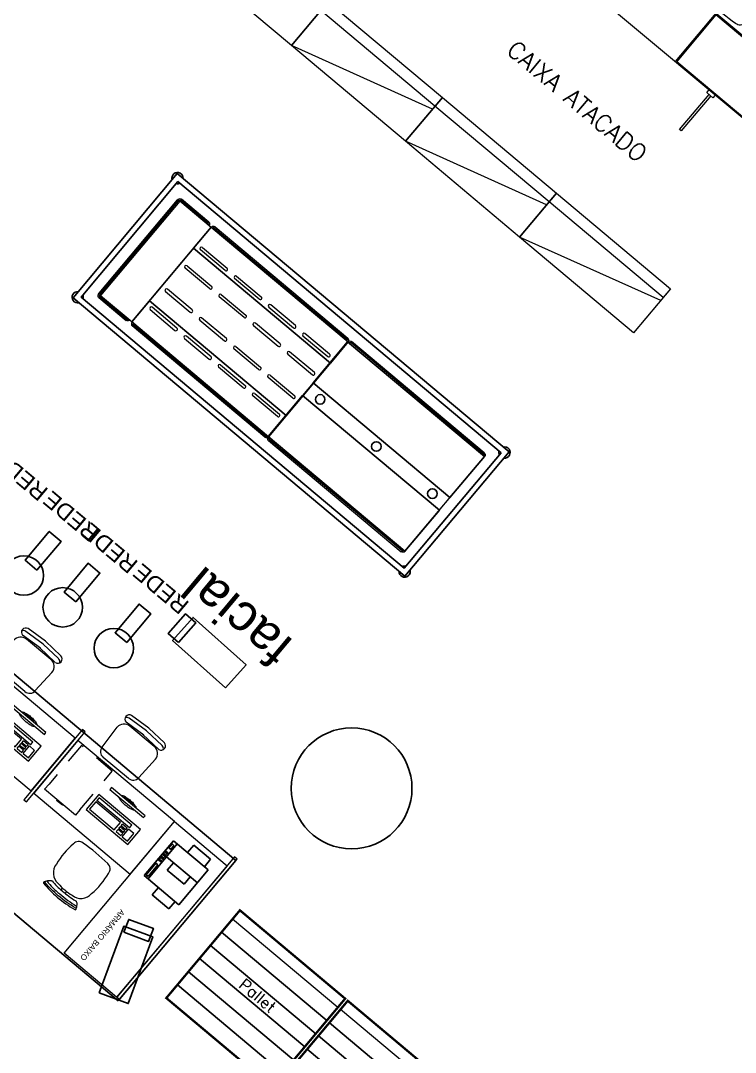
# Model space of a CAD drawing. Header units: metres. Extents: x 822482 to 822767, y 9662202 to 9662512.
# Drawn here: x 822613.77 to 822620.02, y 9662404.84 to 9662413.84 of the extents above; entities that cross this region are included whole.
import ezdxf
from ezdxf.enums import TextEntityAlignment as Align

# ---------------------------------------------------------------- set-up
doc = ezdxf.new("R2010")
doc.units = ezdxf.units.M
doc.linetypes.add('ACAD_ISO03W100', pattern=[33, 18, -15])
doc.linetypes.add('DASHED', pattern=[19.05, 12.7, -6.35])
for name, color, linetype in [('#ARQ_INOX', 8, 'Continuous'), ('#ARQ_TEXTO', 8, 'Continuous'), ('20006_ARQ_1000_3PV$0$ARQ-SAN', 9, 'Continuous'), ('_LAYOUT - JK', 250, 'Continuous'), ('ARQ-TEXTO3', 7, 'Continuous'), ('ARQ_NE_EQUIPAMENTOS', 7, 'Continuous'), ('ARQ_NE_PROJECAO', 8, 'Continuous')]:
    doc.layers.add(name, color=color, linetype=linetype)
for name, color, linetype, lineweight in [('#ARQ_MOB', 250, 'Continuous', 0), ('20006_ARQ_1400_3PV$0$ELETRICA', 130, 'Continuous', 0), ('ARQ_NE_ESTRUTURA INOX', 251, 'Continuous', 0), ('ARQ_NE_MOBILIÁRIOS', 251, 'Continuous', 0), ('ARQ_NE_PORTAPALLETS', 251, 'Continuous', 0)]:
    doc.layers.add(name, color=color, linetype=linetype, lineweight=lineweight)
doc.layers.add('ARQ_NE_COTAS', color=7, linetype='Continuous', true_color=0x000000)
doc.styles.add('Arial', font='arial.ttf', dxfattribs={"height": 0.6})
doc.styles.add('ROMANS', font='romans', dxfattribs={"height": 0.2})
doc.styles.get("Standard").update_dxf_attribs({"font": 'arial.ttf'})

# ---------------------------------------------------------------- blocks, each defined once
blk = doc.blocks.new('VDDIM_DEFAULT')
at = {"linetype": 'Continuous', "lineweight": -2, "extrusion": (0, 0, -1)}
blk.add_hatch(color=0, dxfattribs=at).paths.add_polyline_path([(0, 0), (1, -0.1665), (1, 0.1665)])
blk = doc.blocks.new('20006_ARQ_1400_3PV$0$CADEIRA')
for p, q in [((-1114.1724, -321.1704), (-1114.1724, -321.1498)), ((-1114.1252, -321.1705), (-1114.1253, -321.1498))]:
    blk.add_line(p, q)
blk.add_lwpolyline([(-1114.2288, -321.1433, -0.414214), (-1114.3489, -321.0233, -0.089611), (-1114.3489, -320.7933, -0.414214), (-1114.2889, -320.7333, -0.04626), (-1114.0089, -320.7333, -0.414214), (-1113.9489, -320.7933, -0.089611), (-1113.9489, -321.0233, -0.414214), (-1114.0688, -321.1433, -0.088566)], format="xyb", close=True)
for points in [[(-1113.9702, -321.2095, 0.271734), (-1113.9786, -321.1909, -0.053337), (-1114.1381, -321.2054, -0.047695), (-1114.3191, -321.191, 0.271734), (-1114.3275, -321.2096)], [(-1113.9786, -321.1909, 0.189609), (-1114.0056, -321.1637, 0.221082), (-1114.0137, -321.1614, -0.044762), (-1114.1373, -321.1704), (-1114.1404, -321.1704, -0.038554), (-1114.284, -321.1614, 0.221082), (-1114.2921, -321.1637, 0.189609), (-1114.3191, -321.191)], [(-1114.1386, -321.2246, 0.053278), (-1113.9729, -321.2097, -1.041839), (-1113.9701, -321.2244, -0.05325), (-1114.1388, -321.2396, -0.047646), (-1114.3276, -321.2245, -1.041839), (-1114.3248, -321.2097, 0.047578), (-1114.1391, -321.2246)]]:
    blk.add_lwpolyline(points, format="xyb")
blk = doc.blocks.new('lixeira esxritorio')
at = {"layer": '20006_ARQ_1000_3PV$0$ARQ-SAN'}
for radius in [12, 11.29]:
    blk.add_circle((59684, -4692), radius, dxfattribs=at)
blk = doc.blocks.new('CAIXA')
at = {"layer": 'ARQ_NE_MOBILIÁRIOS', "transparency": 33554687}
for points in [[(723.4219, -107.8693), (723.4459, -107.8853), (723.4565, -107.8693), (723.464, -107.8619), (723.4714, -107.8545), (723.4541, -107.8371)], [(723.4219, -108.3009), (723.4459, -108.3168), (723.4565, -108.3009), (723.464, -108.2934), (723.4714, -108.286), (723.4541, -108.2687)]]:
    blk.add_hatch(color=256, dxfattribs=at).paths.add_polyline_path(points)
for p, q in [((723.1225, -107.5458), (725.6425, -107.5458)), ((724.2324, -108.0958), (724.2324, -107.5458)), ((724.8824, -108.5958), (724.8824, -107.5458)), ((723.0825, -108.0558), (723.0825, -107.5858)), ((725.6825, -108.5558), (725.6825, -107.5858)), ((723.413, -108.0708), (723.4845, -108.0708)), ((723.4487, -108.035), (723.4487, -108.1065)), ((723.1225, -108.0958), (724.8824, -108.0958)), ((723.2764, -108.0958), (723.2764, -108.558)), ((723.8824, -108.0958), (723.8824, -108.5958)), ((723.3142, -108.5958), (723.8824, -108.5958)), ((723.3142, -108.5958), (723.8824, -108.5958)), ((725.6425, -108.5958), (724.8824, -108.5958))]:
    blk.add_line(p, q, dxfattribs=at)
for points in [[(723.803, -107.5158), (723.803, -107.1158), (723.822, -107.1158), (723.822, -107.5158)], [(725.5792, -107.6446), (725.3061, -107.6446)], [(725.5792, -108.5139), (725.3061, -108.5139)]]:
    blk.add_lwpolyline(points, dxfattribs=at)
for points in [[(723.7775, -107.5458), (723.7775, -107.5158), (723.8475, -107.5158), (723.8475, -107.5458)], [(724.2224, -107.5558), (723.1225, -107.5558), (723.1225, -108.0858), (724.2224, -108.0858)], [(723.3987, -107.7708), (723.4987, -107.7708), (723.4987, -108.3708), (723.3987, -108.3708)], [(723.4269, -107.8099), (723.412, -107.8248), (723.4392, -107.852), (723.4219, -107.8693), (723.4813, -107.9089), (723.4565, -107.8693), (723.4714, -107.8545)], [(723.4269, -108.2415), (723.412, -108.2563), (723.4392, -108.2835), (723.4219, -108.3009), (723.4813, -108.3404), (723.4565, -108.3009), (723.4714, -108.286)]]:
    blk.add_lwpolyline(points, close=True, dxfattribs=at)
for centre, radius, start, end in [((723.1225, -107.5858), 0.04, 90, 180), ((725.6425, -107.5858), 0.04, 0, 90), ((723.1225, -108.0558), 0.04, 180, 270), ((723.3142, -108.558), 0.0378, 180, 270), ((725.6425, -108.5558), 0.04, 270, 0)]:
    blk.add_arc(centre, radius, start, end, dxfattribs=at)
at = {"layer": 'ARQ_NE_MOBILIÁRIOS', "transparency": 33554687, "xscale": -0.06000000022351753, "yscale": 0.06000000022351753, "zscale": 0.01000000003725292, "rotation": 180}
for p in [(725.6392, -107.6446), (725.6392, -108.5139)]:
    blk.add_blockref('VDDIM_DEFAULT', p, dxfattribs=at)
at = {"layer": 'ARQ_NE_MOBILIÁRIOS', "transparency": 33554687, "rotation": 0.02459345063217278}
blk.add_blockref('20006_ARQ_1400_3PV$0$CADEIRA', (1838.1939, 213.0724), dxfattribs=at)
at = {"layer": 'ARQ_NE_MOBILIÁRIOS', "transparency": 33554687, "xscale": -0.01, "yscale": 0.01, "zscale": 0.01}
blk.add_blockref('lixeira esxritorio', (1321.4608, -61.4157), dxfattribs=at)
at = {"layer": 'ARQ_NE_MOBILIÁRIOS', "transparency": 33554687, "insert": (724.6283, -108.5529), "char_height": 0.1, "width": 3.46, "attachment_point": 5, "style": 'Arial'}
blk.add_mtext('lixeira', dxfattribs=at)
blk = doc.blocks.new('Pallet')
at = {"layer": '20006_ARQ_1400_3PV$0$ELETRICA', "true_color": 0xe3e3e3}
h = blk.add_hatch(dxfattribs=at)
h.set_pattern_fill('ANGLE', color=254, scale=100, angle=270)
h.set_pattern_definition([(270, (-6260213.56, 2250736.6), (698.5, -1e-13), [508, -190.5]), (0, (-6260213.56, 2250736.6), (2e-13, 698.5), [508, -190.5])])
h.paths.add_polyline_path([(38752, -4411.69), (38752, -4291.68), (38632, -4291.68), (38632, -4411.69)])
at = {"layer": '#ARQ_MOB', "transparency": 33554687, "const_width": 2}
blk.add_lwpolyline([(38575.33, -4328.34), (38455.33, -4328.34), (38455.33, -4428.34), (38575.33, -4428.34)], close=True, dxfattribs=at)
for points in [[(38575.33, -4328.34), (38455.33, -4328.34), (38455.33, -4328.34), (38575.33, -4328.34), (38575.33, -4330.83)], [(38575.33, -4338.33), (38455.33, -4338.33), (38455.33, -4353.33), (38575.33, -4353.33), (38575.33, -4338.33)], [(38575.33, -4353.33), (38455.33, -4353.33), (38455.33, -4368.33), (38575.33, -4368.33), (38575.33, -4353.33)], [(38575.33, -4368.33), (38455.33, -4368.33), (38455.33, -4383.33), (38575.33, -4383.33), (38575.33, -4368.33)], [(38575.33, -4383.32), (38455.33, -4383.32), (38455.33, -4398.32), (38575.33, -4398.32), (38575.33, -4383.32)], [(38575.33, -4398.32), (38455.33, -4398.32), (38455.33, -4413.32), (38575.33, -4413.32), (38575.33, -4398.32)], [(38575.33, -4413.31), (38455.33, -4413.31), (38455.33, -4428.31), (38575.33, -4428.31), (38575.33, -4413.31)]]:
    blk.add_lwpolyline(points)
at = {"layer": '#ARQ_TEXTO', "insert": (38515, -4375.5), "char_height": 10, "width": 346, "attachment_point": 5, "style": 'ROMANS'}
blk.add_mtext('Pallet', dxfattribs=at)
blk = doc.blocks.new('bloco gandula eletro')
at = {"layer": '#ARQ_INOX', "color": 254, "true_color": 0xddb3d4}
for points in [[(61763.34, -4181.11), (61763.34, -4559.36), (61904.89, -4559.36), (61904.89, -4181.11)], [(61768.34, -4186.11), (61768.34, -4554.36), (61899.89, -4554.36), (61899.89, -4186.11)]]:
    blk.add_lwpolyline(points, close=True, dxfattribs=at)
for centre, start, end in [((61766.27, -4183.87), 34.1533, 233.35709), ((61901.96, -4183.87), 306.64291, 145.8467), ((61766.27, -4183.87), 294.91821, 332.82299), ((61901.96, -4183.87), 207.17701, 245.08179), ((61766.27, -4556.61), 126.64291, 325.8467), ((61766.27, -4556.61), 27.17701, 65.08179), ((61901.96, -4556.61), 114.91821, 152.82299), ((61901.96, -4556.61), 214.1533, 53.35709)]:
    blk.add_arc(centre, 4.91, start, end, dxfattribs=at)
blk = doc.blocks.new('20006_ARQ_1400_3PV$0$SE015')
at = {"linetype": 'Continuous', "lineweight": 15, "ltscale": 400}
for p, q in [((-9925.7853, -9690.4806), (-9925.7853, -9690.2185)), ((-9925.7753, -9690.2185), (-9925.7853, -9690.2185)), ((-9925.7653, -9690.2185), (-9925.7753, -9690.2185)), ((-9925.7753, -9690.4806), (-9925.7753, -9690.2185)), ((-9924.8653, -9690.2185), (-9924.8553, -9690.2185)), ((-9924.8553, -9690.2185), (-9924.8453, -9690.2185)), ((-9924.8553, -9690.2185), (-9924.8553, -9690.4806)), ((-9924.8453, -9690.2185), (-9924.8453, -9690.4806)), ((-9925.7753, -9690.4806), (-9925.7853, -9690.4806)), ((-9925.7653, -9690.4806), (-9925.7753, -9690.4806)), ((-9925.7604, -9690.4806), (-9925.7604, -9690.4906)), ((-9924.8702, -9690.4806), (-9924.8702, -9690.4906)), ((-9924.8653, -9690.4806), (-9924.8553, -9690.4806)), ((-9924.8553, -9690.4806), (-9924.8453, -9690.4806)), ((-9925.7604, -9690.4906), (-9925.7604, -9690.5006)), ((-9924.8702, -9690.4906), (-9925.7604, -9690.4906)), ((-9924.8702, -9690.5006), (-9925.7604, -9690.5006)), ((-9924.8702, -9690.4906), (-9924.8702, -9690.5006))]:
    blk.add_line(p, q, dxfattribs=at)
blk.add_lwpolyline([(-9925.7653, -9690.1806), (-9924.8653, -9690.1806), (-9924.8653, -9690.4806), (-9925.7653, -9690.4806)], close=True, dxfattribs=at)
for centre, radius, start, end in [((-9925.7608, -9690.2238), 0.0251, 100.34009, 167.88407), ((-9925.7602, -9690.2257), 0.0167, 107.67794, 154.5404), ((-9924.8698, -9690.2238), 0.0251, 12.11601, 79.65993), ((-9924.8704, -9690.2257), 0.0167, 25.45974, 72.32211), ((-9925.7611, -9690.476), 0.0247, 190.89574, 271.51276), ((-9925.761, -9690.4755), 0.0152, 199.90414, 272.28584), ((-9924.8695, -9690.476), 0.0247, 268.48723, 349.10419), ((-9924.8696, -9690.4755), 0.0152, 267.71415, 340.09575)]:
    blk.add_arc(centre, radius, start, end, dxfattribs=at)
blk = doc.blocks.new('20006_ARQ_1400_3PV$0$SE014')
at = {"linetype": 'Continuous', "lineweight": 15, "ltscale": 50}
for p, q in [((-9921.0765, -9690.4422), (-9921.0765, -9690.4522)), ((-9921.0765, -9690.4422), (-9919.8167, -9690.4422)), ((-9921.0765, -9690.4522), (-9921.0765, -9690.4622)), ((-9921.0765, -9690.4522), (-9919.8167, -9690.4522)), ((-9919.8167, -9690.4422), (-9919.8167, -9690.4522)), ((-9919.8167, -9690.4522), (-9919.8167, -9690.4622)), ((-9921.0765, -9691.3622), (-9921.0765, -9691.3722)), ((-9921.0765, -9691.3722), (-9921.0765, -9691.3822)), ((-9919.8167, -9691.3722), (-9921.0765, -9691.3722)), ((-9919.8167, -9691.3622), (-9919.8167, -9691.3722)), ((-9919.8167, -9691.3722), (-9919.8167, -9691.3822)), ((-9919.8167, -9691.3822), (-9921.0765, -9691.3822))]:
    blk.add_line(p, q, dxfattribs=at)
at = {"ltscale": 0.02}
for points in [[(-9921.0953, -9690.8522), (-9919.7955, -9690.8522), (-9919.7955, -9690.4622), (-9921.0953, -9690.4622)], [(-9921.0953, -9690.9722), (-9919.7955, -9690.9722), (-9919.7955, -9691.3622), (-9921.0953, -9691.3622)]]:
    blk.add_lwpolyline(points, close=True, dxfattribs=at)
at = {"linetype": 'Continuous', "lineweight": 15, "ltscale": 50}
blk.add_lwpolyline([(-9921.0953, -9690.4622), (-9919.7955, -9690.4622), (-9919.7955, -9691.3622), (-9921.0953, -9691.3622)], close=True, dxfattribs=at)
for centre in [(-9920.9789, -9690.9122), (-9920.4454, -9690.9122), (-9919.9119, -9690.9122)]:
    blk.add_circle(centre, 0.035)
for centre, radius, start, end in [((-9921.0765, -9690.4622), 0.02, 90, 180), ((-9921.0765, -9690.4622), 0.01, 90, 180), ((-9919.8167, -9690.4622), 0.02, 0, 90), ((-9919.8167, -9690.4622), 0.01, 0, 90), ((-9921.0765, -9691.3622), 0.02, 180, 270), ((-9921.0765, -9691.3622), 0.01, 180, 270), ((-9919.8167, -9691.3622), 0.02, 270, 0), ((-9919.8167, -9691.3622), 0.01, 270, 0)]:
    blk.add_arc(centre, radius, start, end, dxfattribs=at)
blk = doc.blocks.new('20006_ARQ_1400_3PV$0$SE008')
at = {"linetype": 'Continuous', "lineweight": 15, "ltscale": 50}
for p, q in [((-9920.9262, -9688.8387), (-9920.9262, -9688.8487)), ((-9920.9262, -9688.8387), (-9919.6664, -9688.8387)), ((-9920.9262, -9688.8487), (-9920.9262, -9688.8587)), ((-9920.9262, -9688.8487), (-9919.6664, -9688.8487)), ((-9919.6664, -9688.8387), (-9919.6664, -9688.8487)), ((-9919.6664, -9688.8487), (-9919.6664, -9688.8587)), ((-9920.9, -9689.0133), (-9920.6651, -9689.0133)), ((-9920.6651, -9689.0353), (-9920.9, -9689.0353)), ((-9920.5751, -9689.0133), (-9920.3401, -9689.0133)), ((-9920.3401, -9689.0353), (-9920.5751, -9689.0353)), ((-9920.0152, -9689.0133), (-9920.2501, -9689.0133)), ((-9920.2501, -9689.0353), (-9920.0152, -9689.0353)), ((-9919.6902, -9689.0133), (-9919.9252, -9689.0133)), ((-9919.9252, -9689.0353), (-9919.6902, -9689.0353)), ((-9920.9, -9689.1867), (-9920.6651, -9689.1867)), ((-9920.5751, -9689.1867), (-9920.3401, -9689.1867)), ((-9920.0152, -9689.1867), (-9920.2501, -9689.1867)), ((-9919.6902, -9689.1867), (-9919.9252, -9689.1867)), ((-9920.6651, -9689.2087), (-9920.9, -9689.2087)), ((-9920.3401, -9689.2087), (-9920.5751, -9689.2087)), ((-9920.2501, -9689.2087), (-9920.0152, -9689.2087)), ((-9919.9252, -9689.2087), (-9919.6902, -9689.2087)), ((-9920.6651, -9689.4087), (-9920.9, -9689.4087)), ((-9920.3401, -9689.4087), (-9920.5751, -9689.4087)), ((-9920.2501, -9689.4087), (-9920.0152, -9689.4087)), ((-9919.9252, -9689.4087), (-9919.6902, -9689.4087)), ((-9920.9, -9689.4307), (-9920.6651, -9689.4307)), ((-9920.5751, -9689.4307), (-9920.3401, -9689.4307)), ((-9920.0152, -9689.4307), (-9920.2501, -9689.4307)), ((-9919.6902, -9689.4307), (-9919.9252, -9689.4307)), ((-9920.6651, -9689.5821), (-9920.9, -9689.5821)), ((-9920.9, -9689.6041), (-9920.6651, -9689.6041)), ((-9920.3401, -9689.5821), (-9920.5751, -9689.5821)), ((-9920.5751, -9689.6041), (-9920.3401, -9689.6041)), ((-9920.2501, -9689.5821), (-9920.0152, -9689.5821)), ((-9920.0152, -9689.6041), (-9920.2501, -9689.6041)), ((-9919.9252, -9689.5821), (-9919.6902, -9689.5821)), ((-9919.6902, -9689.6041), (-9919.9252, -9689.6041)), ((-9920.9262, -9689.7587), (-9920.9262, -9689.7687)), ((-9920.9262, -9689.7687), (-9920.9262, -9689.7787)), ((-9919.6664, -9689.7687), (-9920.9262, -9689.7687)), ((-9919.6664, -9689.7787), (-9920.9262, -9689.7787)), ((-9919.6664, -9689.7587), (-9919.6664, -9689.7687)), ((-9919.6664, -9689.7687), (-9919.6664, -9689.7787))]:
    blk.add_line(p, q, dxfattribs=at)
at = {"ltscale": 0.02}
for points in [[(-9920.945, -9688.8587), (-9919.6452, -9688.8587), (-9919.6452, -9689.0587), (-9920.945, -9689.0587)], [(-9920.945, -9689.5587), (-9919.6452, -9689.5587), (-9919.6452, -9689.7587), (-9920.945, -9689.7587)]]:
    blk.add_lwpolyline(points, close=True, dxfattribs=at)
at = {"linetype": 'Continuous', "lineweight": 15, "ltscale": 50}
blk.add_lwpolyline([(-9920.945, -9688.8587), (-9919.6452, -9688.8587), (-9919.6452, -9689.7587), (-9920.945, -9689.7587)], close=True, dxfattribs=at)
for centre, radius, start, end in [((-9920.9262, -9688.8587), 0.02, 90, 180), ((-9920.9262, -9688.8587), 0.01, 90, 180), ((-9919.6664, -9688.8587), 0.02, 0, 90), ((-9919.6664, -9688.8587), 0.01, 0, 90), ((-9920.9, -9689.0243), 0.011, 90, 270), ((-9920.6651, -9689.0243), 0.011, 270, 90), ((-9920.5751, -9689.0243), 0.011, 90, 270), ((-9920.3401, -9689.0243), 0.011, 270, 90), ((-9920.2501, -9689.0243), 0.011, 90, 270), ((-9920.0152, -9689.0243), 0.011, 270, 90), ((-9919.9252, -9689.0243), 0.011, 90, 270), ((-9919.6902, -9689.0243), 0.011, 270, 90), ((-9920.9, -9689.1977), 0.011, 90, 270), ((-9920.6651, -9689.1977), 0.011, 270, 90), ((-9920.5751, -9689.1977), 0.011, 90, 270), ((-9920.3401, -9689.1977), 0.011, 270, 90), ((-9920.2501, -9689.1977), 0.011, 90, 270), ((-9920.0152, -9689.1977), 0.011, 270, 90), ((-9919.9252, -9689.1977), 0.011, 90, 270), ((-9919.6902, -9689.1977), 0.011, 270, 90), ((-9920.9, -9689.4197), 0.011, 90, 270), ((-9920.6651, -9689.4197), 0.011, 270, 90), ((-9920.5751, -9689.4197), 0.011, 90, 270), ((-9920.3401, -9689.4197), 0.011, 270, 90), ((-9920.2501, -9689.4197), 0.011, 90, 270), ((-9920.0152, -9689.4197), 0.011, 270, 90), ((-9919.9252, -9689.4197), 0.011, 90, 270), ((-9919.6902, -9689.4197), 0.011, 270, 90), ((-9920.9, -9689.5931), 0.011, 90, 270), ((-9920.6651, -9689.5931), 0.011, 270, 90), ((-9920.5751, -9689.5931), 0.011, 90, 270), ((-9920.3401, -9689.5931), 0.011, 270, 90), ((-9920.2501, -9689.5931), 0.011, 90, 270), ((-9920.0152, -9689.5931), 0.011, 270, 90), ((-9919.9252, -9689.5931), 0.011, 90, 270), ((-9919.6902, -9689.5931), 0.011, 270, 90), ((-9920.9262, -9689.7587), 0.02, 180, 270), ((-9920.9262, -9689.7587), 0.01, 180, 270), ((-9919.6664, -9689.7587), 0.02, 270, 0), ((-9919.6664, -9689.7587), 0.01, 270, 0)]:
    blk.add_arc(centre, radius, start, end, dxfattribs=at)
blk = doc.blocks.new('Gond_40_130')
blk.add_line((1.3, -0.1323), (0, -0.5))
for points in [[(1.3, -0.5), (0, -0.5), (0, 0), (1.3, 0)], [(1.3, -0.1), (0, -0.1), (0, 0), (1.3, 0)]]:
    blk.add_lwpolyline(points, close=True)
blk = doc.blocks.new('20006_ARQ_1400_3PV$0$20006_ARQ_1400_3PV$0$A$C39E87E19')
at = {"color": 0}
for p, q in [((0.0756, 0.4515), (0.3636, 0.4515)), ((0.0014, 0.1715), (0.0116, 0.3875)), ((0.4276, 0.3875), (0.4378, 0.1715)), ((0.0814, 0.0915), (0.3578, 0.0915)), ((0.0339, 0.0866), (0.2244, 0.0749)), ((0.0339, 0.0426), (0.2192, 0.0311)), ((0.0339, 0.0115), (0.2192, 0)), ((0.2139, 0.0749), (0.4061, 0.0866)), ((0.2192, 0.0311), (0.4061, 0.0426)), ((0.2192, 0), (0.4061, 0.0115))]:
    blk.add_line(p, q, dxfattribs=at)
for centre, radius, start, end in [((0.0756, 0.3875), 0.064, 90.00007, 180.00007), ((0.3636, 0.3875), 0.064, 0.00007, 90.00007), ((0.0814, 0.1715), 0.08, 179.99993, 269.99993), ((0.3578, 0.1715), 0.08, 270.00007, 0.00007), ((0.0378, 0.0491), 0.0378, 97.13863, 262.86137), ((0.0361, 0.0787), 0.0362, 203.92784, 265.23617), ((0.4014, 0.0491), 0.0378, 277.13863, 82.86137), ((0.4031, 0.0787), 0.0362, 274.76383, 336.07216)]:
    blk.add_arc(centre, radius, start, end, dxfattribs=at)
blk = doc.blocks.new('A$C05492AE6')
for p, q in [((0.638, -0.134), (0.468, -0.134)), ((0.468, -0.134), (0.468, -0.519)), ((0.638, -0.045), (0.638, -0.845)), ((1.438, -0.045), (0.638, -0.045)), ((0.934, -0.045), (0.934, -0.756)), ((1.438, -0.845), (1.438, -0.045)), ((1.438, -0.134), (1.608, -0.134)), ((1.608, -0.134), (1.608, -0.519)), ((0.934, -0.208), (1.105, -0.208)), ((1.105, -0.208), (1.105, -0.593)), ((0.468, -0.519), (0.638, -0.519)), ((1.608, -0.519), (1.438, -0.519)), ((1.105, -0.593), (0.934, -0.593)), ((0.638, -0.756), (1.438, -0.756)), ((0.638, -0.845), (1.438, -0.845)), ((0.697, -0.782), (0.697, -0.827)), ((0.786, -0.782), (0.697, -0.782)), ((0.697, -0.827), (0.786, -0.827)), ((0.786, -0.827), (0.786, -0.782)), ((0.86, -0.775), (0.86, -0.797)), ((0.89, -0.775), (0.86, -0.775)), ((0.86, -0.797), (0.89, -0.797)), ((0.86, -0.804), (0.86, -0.827)), ((0.89, -0.804), (0.86, -0.804)), ((0.86, -0.827), (0.89, -0.827)), ((0.89, -0.797), (0.89, -0.775)), ((0.89, -0.827), (0.89, -0.804)), ((0.919, -0.775), (0.919, -0.797)), ((0.949, -0.775), (0.919, -0.775)), ((0.919, -0.797), (0.949, -0.797)), ((0.949, -0.804), (0.919, -0.804)), ((0.919, -0.804), (0.919, -0.827)), ((0.919, -0.827), (0.949, -0.827)), ((0.949, -0.797), (0.949, -0.775)), ((0.949, -0.827), (0.949, -0.804)), ((0.979, -0.775), (0.979, -0.797)), ((1.008, -0.775), (0.979, -0.775)), ((0.979, -0.797), (1.008, -0.797)), ((1.008, -0.804), (0.979, -0.804)), ((0.979, -0.804), (0.979, -0.827)), ((0.979, -0.827), (1.008, -0.827)), ((1.008, -0.797), (1.008, -0.775)), ((1.008, -0.827), (1.008, -0.804)), ((1.038, -0.775), (1.038, -0.797)), ((1.068, -0.775), (1.038, -0.775)), ((1.038, -0.797), (1.068, -0.797)), ((1.068, -0.804), (1.038, -0.804)), ((1.038, -0.804), (1.038, -0.827)), ((1.038, -0.827), (1.068, -0.827)), ((1.068, -0.797), (1.068, -0.775)), ((1.068, -0.827), (1.068, -0.804)), ((1.142, -0.782), (1.142, -0.827)), ((1.408, -0.782), (1.142, -0.782)), ((1.142, -0.827), (1.408, -0.827)), ((1.408, -0.827), (1.408, -0.782))]:
    blk.add_line(p, q)
blk = doc.blocks.new('*U329')
at = {"color": 253}
for p, q in [((0.2641, -0.2636), (0.6364, -0.2636)), ((0.2641, -0.2938), (0.2641, -0.2636)), ((0.6364, -0.2636), (0.6364, -0.2938)), ((0.2038, -0.3089), (0.2641, -0.3089)), ((0.2038, -0.3944), (0.2038, -0.3089)), ((0.2641, -0.2938), (0.6364, -0.2938)), ((0.2641, -0.3944), (0.2641, -0.3089)), ((0.2792, -0.3089), (0.3327, -0.3089)), ((0.2792, -0.329), (0.2792, -0.3089)), ((0.2792, -0.329), (0.3327, -0.329)), ((0.2792, -0.3391), (0.3327, -0.3391)), ((0.2792, -0.3592), (0.2792, -0.3391)), ((0.2792, -0.3592), (0.3327, -0.3592)), ((0.3327, -0.329), (0.3327, -0.3089)), ((0.3327, -0.3592), (0.3327, -0.3391)), ((0.3554, -0.3089), (0.6364, -0.3089)), ((0.3554, -0.3944), (0.3554, -0.3089)), ((0.6364, -0.3089), (0.6364, -0.3944)), ((0.2641, -0.3944), (0.2038, -0.3944)), ((0.2792, -0.3693), (0.3327, -0.3693)), ((0.2792, -0.3944), (0.2792, -0.3693)), ((0.3327, -0.3944), (0.2792, -0.3944)), ((0.3327, -0.3944), (0.3327, -0.3693)), ((0.6364, -0.3944), (0.3554, -0.3944)), ((0.3265, -1.0936), (0.3265, -1.073)), ((0.3737, -1.0936), (0.3737, -1.073))]:
    blk.add_line(p, q, dxfattribs=at)
at = {"color": 0}
for points in [[(1.1, -0.6), (0, -0.6), (0, 0), (1.1, 0)], [(0.6113, -0.1465), (0.2288, -0.1465), (0.2288, -0.1263), (0.6113, -0.1263)], [(0.6566, -0.4146), (0.1836, -0.4146), (0.1836, -0.2435), (0.6566, -0.2435)]]:
    blk.add_lwpolyline(points, close=True, dxfattribs=at)
at = {"color": 253}
for points in [[(0.514, -0.1263, 0.078588), (0.4908, -0.1151, 0.04214), (0.4611, -0.1088, 0.031045), (0.4201, -0.1063, 0.031045), (0.379, -0.1088, 0.04214), (0.3494, -0.1151, 0.078588), (0.3262, -0.1263, 0.239952)], [(0.3262, -0.1465, 0.078588), (0.3494, -0.1577, 0.04214), (0.379, -0.164, 0.031045), (0.4201, -0.1665, 0.031045), (0.4611, -0.164, 0.04214), (0.4908, -0.1577, 0.078588), (0.514, -0.1465, 0.239952)], [(0.5287, -1.1327, 0.271734), (0.5203, -1.1141, -0.053337), (0.3608, -1.1285, -0.047695), (0.1798, -1.1142, 0.271734), (0.1714, -1.1328)], [(0.5203, -1.1141, 0.189609), (0.4933, -1.0869, 0.221082), (0.4852, -1.0846, -0.044762), (0.3616, -1.0936), (0.3585, -1.0936, -0.038554), (0.2149, -1.0846, 0.221082), (0.2068, -1.0869, 0.189609), (0.1798, -1.1142)]]:
    blk.add_lwpolyline(points, format="xyb", dxfattribs=at)
blk.add_lwpolyline([(0.3701, -0.1263), (0.3701, -0.1163), (0.4701, -0.1163), (0.4701, -0.1263)], dxfattribs=at)
at = {"color": 0}
blk.add_lwpolyline([(0.2701, -1.0665, -0.414214), (0.15, -0.9465, -0.089611), (0.15, -0.7165, -0.414214), (0.21, -0.6565, -0.04626), (0.49, -0.6565, -0.414214), (0.55, -0.7164, -0.089611), (0.55, -0.9464, -0.414214), (0.4301, -1.0665, -0.088566)], format="xyb", close=True, dxfattribs=at)
blk.add_lwpolyline([(0.3603, -1.1478, 0.053278), (0.526, -1.1328, -1.041839), (0.5288, -1.1476, -0.05325), (0.3601, -1.1628, -0.047646), (0.1713, -1.1476, -1.041839), (0.1741, -1.1329, 0.047578), (0.3598, -1.1478)], format="xyb", dxfattribs=at)
blk = doc.blocks.new('gaveteiro volante')
at = {"layer": '#ARQ_MOB', "color": 253, "transparency": 33554687}
for p, q in [((60398, -4801), (60398, -4795)), ((60398, -4795), (60433, -4795)), ((60433, -4795), (60433, -4801))]:
    blk.add_line(p, q, dxfattribs=at)
blk.add_lwpolyline([(60418.85, -4795), (60412.15, -4795), (60412.15, -4794.3), (60418.85, -4794.3)], close=True, dxfattribs=at)
at = {"color": 8, "linetype": 'ACAD_ISO03W100'}
blk.add_lwpolyline([(60398, -4801), (60398, -4845), (60433, -4845), (60433, -4801)], dxfattribs=at)
blk = doc.blocks.new('*U328')
at = {"color": 0}
blk.add_lwpolyline([(1.5, -0.6), (0, -0.6), (0, 0), (1.5, 0)], close=True, dxfattribs=at)
blk = doc.blocks.new('A$C8f1b9c42')
at = {"layer": 'ARQ_NE_MOBILIÁRIOS', "transparency": 33554687}
for points in [[(369.846, -196.2621), (369.876, -196.2621), (369.876, -194.6654), (369.846, -194.6654)], [(371.576, -196.2621), (371.606, -196.2621), (371.606, -195.4621), (371.576, -195.4621)]]:
    blk.add_lwpolyline(points, close=True, dxfattribs=at)
at = {"layer": 'ARQ_NE_PROJECAO', "linetype": 'DASHED', "ltscale": 5, "flags": 128}
blk.add_lwpolyline([(375.6666, -194.6468), (375.6666, -196.2468), (369.8466, -196.2468), (369.8466, -194.6468), (375.6666, -194.6468)], dxfattribs=at)
blk.add_lwpolyline([(375.6666, -194.6468), (375.6666, -196.2468), (369.8466, -196.2468), (369.8466, -194.6468), (375.6666, -194.6468)], dxfattribs=at)
at = {"layer": '_LAYOUT - JK', "transparency": 33554687, "xscale": 0.4962389028767384, "yscale": 0.4962389028767384, "zscale": 0.4962389028767384, "rotation": 89.97140220995688}
blk.add_blockref('A$C05492AE6', (369.9555, -196.3443), dxfattribs=at)
at = {"layer": 'ARQ_NE_EQUIPAMENTOS', "transparency": 33554687}
for name, p, xscale, yscale, zscale, rotation in [('20006_ARQ_1400_3PV$0$SE014', (12268.1943, -11821.5035), -1.19923698000931, 1.19923698000931, 1.19923698000931, 180.0000000035385), ('20006_ARQ_1400_3PV$0$SE015', (-11186.6325, -12040.5115), -1.192980463190992, 1.192980463190992, 1.192980463190992, 90)]:
    blk.add_blockref(name, p, dxfattribs=dict(at, xscale=xscale, yscale=yscale, zscale=zscale, rotation=rotation))
at = {"layer": 'ARQ_NE_EQUIPAMENTOS', "transparency": 33554687, "xscale": 1.199236980009311, "yscale": 1.199236980009311, "zscale": 1.199236980009311}
blk.add_blockref('20006_ARQ_1400_3PV$0$SE008', (12269.5691, 11419.973), dxfattribs=at)
at = {"layer": 'ARQ_NE_ESTRUTURA INOX', "transparency": 33554687, "xscale": 0.009999999999999998, "yscale": 0.009999999999999998, "zscale": 0.009999999999999998, "rotation": 90}
blk.add_blockref('bloco gandula eletro', (328.4991, -818.1454), dxfattribs=at)
at = {"layer": 'ARQ_NE_MOBILIÁRIOS', "transparency": 33554687}
for name, p, rotation in [('*U328', (369.876, -196.1621), 89.99999998769071), ('20006_ARQ_1400_3PV$0$20006_ARQ_1400_3PV$0$A$C39E87E19', (370.9512, -196.644), 0.2561204477510939), ('20006_ARQ_1400_3PV$0$20006_ARQ_1400_3PV$0$A$C39E87E19', (372.1312, -196.644), 0.2561204477510939)]:
    blk.add_blockref(name, p, dxfattribs=dict(at, rotation=rotation))
at = {"layer": 'ARQ_NE_MOBILIÁRIOS', "transparency": 33554687, "xscale": -1, "rotation": 179.9999999876907}
for p in [(370.476, -196.1621), (371.606, -196.1621)]:
    blk.add_blockref('*U329', p, dxfattribs=at)
at = {"layer": 'ARQ_NE_MOBILIÁRIOS', "transparency": 33554687, "xscale": 0.009999999999999995, "yscale": 0.009999999999999995, "zscale": 0.009999999999999995, "rotation": 359.9999999876906}
blk.add_blockref('gaveteiro volante', (-232.8052, -147.6991, 0.581), dxfattribs=at)
at = {"layer": 'ARQ_NE_MOBILIÁRIOS', "rotation": 180.000000003544}
for p in [(371.4461, -202.5089), (372.7461, -202.5089), (374.0461, -202.5089), (375.3461, -202.5089)]:
    blk.add_blockref('Gond_40_130', p, dxfattribs=at)
at = {"layer": 'ARQ_NE_MOBILIÁRIOS', "linetype": 'Continuous', "transparency": 33554687, "rotation": 0.02171589818977158}
blk.add_blockref('CAIXA', (-352.8843, -96.7847), dxfattribs=at)
blk.add_blockref('CAIXA', (-352.8843, -96.7847), dxfattribs=at)
at = {"layer": 'ARQ_NE_PORTAPALLETS', "xscale": 0.01, "yscale": 0.01, "zscale": 0.01, "rotation": 180.000000003544}
for p in [(752.8636, -239.2192), (754.093, -239.2192)]:
    blk.add_blockref('Pallet', p, dxfattribs=at)
at = {"layer": 'ARQ-TEXTO3', "color": 8, "style": 'ROMANS'}
blk.add_text('CAIXA ATACADO', height=0.149972, rotation=180, dxfattribs=at).set_placement((372.5772, -203.1641))
at = {"layer": 'ARQ_NE_MOBILIÁRIOS', "transparency": 33554687, "style": 'Arial'}
blk.add_text('ARMÁRIO BAIXO', height=0.05, rotation=89.90904, dxfattribs=at).set_placement((370.3447, -194.9989), align=Align.CENTER)

msp = doc.modelspace()

# ---------------------------------------------------------------- linework, layer by layer
at = {"layer": 'ARQ_NE_COTAS', "color": 4}
for points in [[(822613.9174, 9662409.0465), (822613.8149, 9662409.1325), (822614.0251, 9662409.3831), (822614.1276, 9662409.2971)], [(822614.256, 9662408.7689), (822614.1535, 9662408.8548), (822614.3637, 9662409.1054), (822614.4662, 9662409.0194)], [(822614.7019, 9662408.4133), (822614.5994, 9662408.4992), (822614.8096, 9662408.7498), (822614.9121, 9662408.6638)]]:
    msp.add_lwpolyline(points, close=True, dxfattribs=at)
at = {"layer": 'ARQ_NE_COTAS', "color": 1}
for points in [[(822615.1518, 9662408.4136), (822615.0621, 9662408.4939), (822615.2152, 9662408.665), (822615.305, 9662408.5846)], [(822615.5639, 9662408.018), (822615.1015, 9662408.4321), (822615.281, 9662408.6325), (822615.7433, 9662408.2184)], [(822614.4617, 9662405.3548), (822614.6756, 9662405.9374), (822614.9281, 9662405.8447), (822614.7142, 9662405.2621)], [(822614.677, 9662405.8838), (822614.7185, 9662405.9969), (822614.934, 9662405.9178), (822614.8925, 9662405.8047)]]:
    msp.add_lwpolyline(points, close=True, dxfattribs=at)
at = {"layer": 'ARQ_NE_COTAS', "color": 4}
for centre in [(822613.8032, 9662408.9986), (822614.1418, 9662408.721), (822614.5877, 9662408.3654)]:
    msp.add_circle(centre, 0.1722, dxfattribs=at)
at = {"layer": 'ARQ_NE_COTAS', "color": 40, "true_color": 0xf8d731}
msp.add_circle((822616.6644, 9662407.1403), 0.5277, dxfattribs=at)

# ---------------------------------------------------------------- block references
at = {"ltscale": 10, "rotation": 140.0090103764572}
msp.add_blockref('A$C8f1b9c42', (822772.889, 9662018.4697), dxfattribs=at)

# ---------------------------------------------------------------- texts
at = {"layer": 'ARQ_NE_COTAS', "color": 0, "attachment_point": 1, "rotation": 140.00901}
for s, width, gutter_width, insert, char_height in [('REDE', 0.059546, 0.7106, (822613.9341, 9662409.6388), 0.14212), ('REDE', 0.059546, 0.7106, (822614.38, 9662409.2832), 0.14212), ('REDE', 0.059546, 0.7106, (822614.7186, 9662409.0055), 0.14212), ('REDE', 0.059546, 0.7106, (822615.1645, 9662408.6499), 0.14212), ('facial', 0.135285, 1.6145, (822615.9656, 9662408.1719), 0.3229)]:
    msp.add_mtext_dynamic_manual_height_columns(s, width=width, gutter_width=gutter_width, heights=[0], dxfattribs=dict(at, insert=insert, char_height=char_height))

doc.saveas('drawing.dxf')
